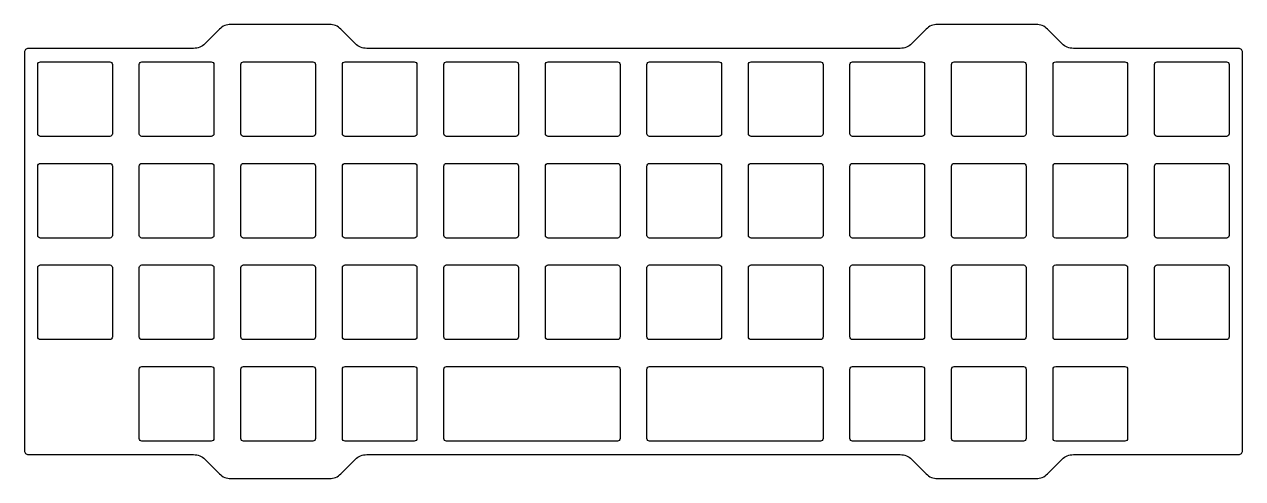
# Model space of a CAD drawing. Header units: millimetres. Extents: x -4 to 225, y 8 to 93.
import ezdxf

# ---------------------------------------------------------------- set-up
doc = ezdxf.new("R2010")
doc.units = ezdxf.units.MM
doc.layers.get('0').update_dxf_attribs({"linetype": 'CONTINUOUS'})

msp = doc.modelspace()

# ---------------------------------------------------------------- linework, layer by layer
for points in [[(60.71, 88.24, -0.198912), (58.59, 89.12), (55.85, 91.86, 0.198912), (53.73, 92.74), (35.21, 92.74, 0.198912), (33.09, 91.86), (30.35, 89.12, -0.198912), (28.23, 88.24), (-2.78, 88.24, 0.414214), (-3.53, 87.49), (-3.53, 12.79, 0.414214), (-2.78, 12.04), (28.23, 12.04, -0.198912), (30.35, 11.16), (33.09, 8.42, 0.198912), (35.21, 7.54), (53.73, 7.54, 0.198912), (55.85, 8.42), (58.59, 11.16, -0.198912), (60.71, 12.04), (160.83, 12.04, -0.198912), (162.95, 11.16), (165.69, 8.42, 0.198912), (167.81, 7.54), (186.33, 7.54, 0.198912), (188.45, 8.42), (191.19, 11.16, -0.198912), (193.31, 12.04), (224.32, 12.04, 0.414214), (225.07, 12.79), (225.07, 87.49, 0.414214), (224.32, 88.24), (193.31, 88.24, -0.198912), (191.19, 89.12), (188.45, 91.86, 0.198912), (186.33, 92.74), (167.81, 92.74, 0.198912), (165.69, 91.86), (162.95, 89.12, -0.198912), (160.83, 88.24)], [(-1.01, 85.22, -0.414214), (-0.51, 85.72), (12.49, 85.72, -0.414214), (12.99, 85.22), (12.99, 72.22, -0.414214), (12.49, 71.72), (-0.51, 71.72, -0.414214), (-1.01, 72.22)], [(32.04, 72.22, -0.414214), (31.54, 71.72), (18.54, 71.72, -0.414214), (18.04, 72.22), (18.04, 85.22, -0.414214), (18.54, 85.72), (31.54, 85.72, -0.414214), (32.04, 85.22)], [(37.59, 71.72, -0.414214), (37.09, 72.22), (37.09, 85.22, -0.414214), (37.59, 85.72), (50.59, 85.72, -0.414214), (51.09, 85.22), (51.09, 72.22, -0.414214), (50.59, 71.72)], [(69.64, 71.72), (56.64, 71.72, -0.414214), (56.14, 72.22), (56.14, 85.22, -0.414214), (56.64, 85.72), (69.64, 85.72, -0.414214), (70.14, 85.22), (70.14, 72.22, -0.414214)], [(75.69, 71.72, -0.414214), (75.19, 72.22), (75.19, 85.22, -0.414214), (75.69, 85.72), (88.69, 85.72, -0.414214), (89.19, 85.22), (89.19, 72.22, -0.414214), (88.69, 71.72)], [(94.74, 71.72, -0.414214), (94.24, 72.22), (94.24, 85.22, -0.414214), (94.74, 85.72), (107.74, 85.72, -0.414214), (108.24, 85.22), (108.24, 72.22, -0.414214), (107.74, 71.72)], [(113.79, 71.72, -0.414214), (113.29, 72.22), (113.29, 85.22, -0.414214), (113.79, 85.72), (126.79, 85.72, -0.414214), (127.29, 85.22), (127.29, 72.22, -0.414214), (126.79, 71.72)], [(145.84, 85.72, -0.414214), (146.34, 85.22), (146.34, 72.22, -0.414214), (145.84, 71.72), (132.84, 71.72, -0.414214), (132.34, 72.22), (132.34, 85.22, -0.414214), (132.84, 85.72)], [(165.39, 72.22, -0.414214), (164.89, 71.72), (151.89, 71.72, -0.414214), (151.39, 72.22), (151.39, 85.22, -0.414214), (151.89, 85.72), (164.89, 85.72, -0.414214), (165.39, 85.22)], [(184.44, 72.22, -0.414214), (183.94, 71.72), (170.94, 71.72, -0.414214), (170.44, 72.22), (170.44, 85.22, -0.414214), (170.94, 85.72), (183.94, 85.72, -0.414214), (184.44, 85.22)], [(203.49, 85.22), (203.49, 72.22, -0.414214), (202.99, 71.72), (189.99, 71.72, -0.414214), (189.49, 72.22), (189.49, 85.22, -0.414214), (189.99, 85.72), (202.99, 85.72, -0.414214)], [(209.04, 71.72, -0.414214), (208.54, 72.22), (208.54, 85.22, -0.414214), (209.04, 85.72), (222.04, 85.72, -0.414214), (222.54, 85.22), (222.54, 72.22, -0.414214), (222.04, 71.72)], [(-1.01, 66.17, -0.414214), (-0.51, 66.67), (12.49, 66.67, -0.414214), (12.99, 66.17), (12.99, 53.17, -0.414214), (12.49, 52.67), (-0.51, 52.67, -0.414214), (-1.01, 53.17)], [(18.54, 66.67), (31.54, 66.67, -0.414214), (32.04, 66.17), (32.04, 53.17, -0.414214), (31.54, 52.67), (18.54, 52.67, -0.414214), (18.04, 53.17), (18.04, 66.17, -0.414214)], [(50.59, 66.67, -0.414214), (51.09, 66.17), (51.09, 53.17, -0.414214), (50.59, 52.67), (37.59, 52.67, -0.414214), (37.09, 53.17), (37.09, 66.17, -0.414214), (37.59, 66.67)], [(69.64, 66.67, -0.414214), (70.14, 66.17), (70.14, 53.17, -0.414214), (69.64, 52.67), (56.64, 52.67, -0.414214), (56.14, 53.17), (56.14, 66.17, -0.414214), (56.64, 66.67)], [(89.19, 53.17, -0.414214), (88.69, 52.67), (75.69, 52.67, -0.414214), (75.19, 53.17), (75.19, 66.17, -0.414214), (75.69, 66.67), (88.69, 66.67, -0.414214), (89.19, 66.17)], [(108.24, 53.17, -0.414214), (107.74, 52.67), (94.74, 52.67, -0.414214), (94.24, 53.17), (94.24, 66.17, -0.414214), (94.74, 66.67), (107.74, 66.67, -0.414214), (108.24, 66.17)], [(127.29, 66.17), (127.29, 53.17, -0.414214), (126.79, 52.67), (113.79, 52.67, -0.414214), (113.29, 53.17), (113.29, 66.17, -0.414214), (113.79, 66.67), (126.79, 66.67, -0.414214)], [(146.34, 53.17, -0.414214), (145.84, 52.67), (132.84, 52.67, -0.414214), (132.34, 53.17), (132.34, 66.17, -0.414214), (132.84, 66.67), (145.84, 66.67, -0.414214), (146.34, 66.17)], [(151.39, 66.17, -0.414214), (151.89, 66.67), (164.89, 66.67, -0.414214), (165.39, 66.17), (165.39, 53.17, -0.414214), (164.89, 52.67), (151.89, 52.67, -0.414214), (151.39, 53.17)], [(170.94, 66.67), (183.94, 66.67, -0.414214), (184.44, 66.17), (184.44, 53.17, -0.414214), (183.94, 52.67), (170.94, 52.67, -0.414214), (170.44, 53.17), (170.44, 66.17, -0.414214)], [(202.99, 66.67, -0.414214), (203.49, 66.17), (203.49, 53.17, -0.414214), (202.99, 52.67), (189.99, 52.67, -0.414214), (189.49, 53.17), (189.49, 66.17, -0.414214), (189.99, 66.67)], [(222.04, 66.67, -0.414214), (222.54, 66.17), (222.54, 53.17, -0.414214), (222.04, 52.67), (209.04, 52.67, -0.414214), (208.54, 53.17), (208.54, 66.17, -0.414214), (209.04, 66.67)], [(12.99, 34.12, -0.414214), (12.49, 33.62), (-0.51, 33.62, -0.414214), (-1.01, 34.12), (-1.01, 47.12, -0.414214), (-0.51, 47.62), (12.49, 47.62, -0.414214), (12.99, 47.12)], [(32.04, 34.12, -0.414214), (31.54, 33.62), (18.54, 33.62, -0.414214), (18.04, 34.12), (18.04, 47.12, -0.414214), (18.54, 47.62), (31.54, 47.62, -0.414214), (32.04, 47.12)], [(51.09, 47.12), (51.09, 34.12, -0.414214), (50.59, 33.62), (37.59, 33.62, -0.414214), (37.09, 34.12), (37.09, 47.12, -0.414214), (37.59, 47.62), (50.59, 47.62, -0.414214)], [(70.14, 34.12, -0.414214), (69.64, 33.62), (56.64, 33.62, -0.414214), (56.14, 34.12), (56.14, 47.12, -0.414214), (56.64, 47.62), (69.64, 47.62, -0.414214), (70.14, 47.12)], [(75.19, 47.12, -0.414214), (75.69, 47.62), (88.69, 47.62, -0.414214), (89.19, 47.12), (89.19, 34.12, -0.414214), (88.69, 33.62), (75.69, 33.62, -0.414214), (75.19, 34.12)], [(94.74, 47.62), (107.74, 47.62, -0.414214), (108.24, 47.12), (108.24, 34.12, -0.414214), (107.74, 33.62), (94.74, 33.62, -0.414214), (94.24, 34.12), (94.24, 47.12, -0.414214)], [(126.79, 47.62, -0.414214), (127.29, 47.12), (127.29, 34.12, -0.414214), (126.79, 33.62), (113.79, 33.62, -0.414214), (113.29, 34.12), (113.29, 47.12, -0.414214), (113.79, 47.62)], [(145.84, 47.62, -0.414214), (146.34, 47.12), (146.34, 34.12, -0.414214), (145.84, 33.62), (132.84, 33.62, -0.414214), (132.34, 34.12), (132.34, 47.12, -0.414214), (132.84, 47.62)], [(165.39, 34.12, -0.414214), (164.89, 33.62), (151.89, 33.62, -0.414214), (151.39, 34.12), (151.39, 47.12, -0.414214), (151.89, 47.62), (164.89, 47.62, -0.414214), (165.39, 47.12)], [(184.44, 34.12, -0.414214), (183.94, 33.62), (170.94, 33.62, -0.414214), (170.44, 34.12), (170.44, 47.12, -0.414214), (170.94, 47.62), (183.94, 47.62, -0.414214), (184.44, 47.12)], [(203.49, 47.12), (203.49, 34.12, -0.414214), (202.99, 33.62), (189.99, 33.62, -0.414214), (189.49, 34.12), (189.49, 47.12, -0.414214), (189.99, 47.62), (202.99, 47.62, -0.414214)], [(222.54, 34.12, -0.414214), (222.04, 33.62), (209.04, 33.62, -0.414214), (208.54, 34.12), (208.54, 47.12, -0.414214), (209.04, 47.62), (222.04, 47.62, -0.414214), (222.54, 47.12)], [(18.04, 28.07, -0.414214), (18.54, 28.57), (31.54, 28.57, -0.414214), (32.04, 28.07), (32.04, 15.07, -0.414214), (31.54, 14.57), (18.54, 14.57, -0.414214), (18.04, 15.07)], [(37.59, 28.57), (50.59, 28.57, -0.414214), (51.09, 28.07), (51.09, 15.07, -0.414214), (50.59, 14.57), (37.59, 14.57, -0.414214), (37.09, 15.07), (37.09, 28.07, -0.414214)], [(69.64, 28.57, -0.414214), (70.14, 28.07), (70.14, 15.07, -0.414214), (69.64, 14.57), (56.64, 14.57, -0.414214), (56.14, 15.07), (56.14, 28.07, -0.414214), (56.64, 28.57), (60.14, 28.57), (66.14, 28.57)], [(104.24, 28.57), (106.66, 28.57), (107.74, 28.57, -0.414214), (108.24, 28.07), (108.24, 15.07, -0.414214), (107.74, 14.57), (107.16, 14.57), (76.28, 14.57), (75.69, 14.57, -0.414214), (75.19, 15.07), (75.19, 28.07, -0.414214), (75.69, 28.57), (76.78, 28.57), (82.78, 28.57), (85.22, 28.57), (88.69, 28.57), (94.74, 28.57), (98.22, 28.57), (98.24, 28.57), (100.66, 28.57)], [(113.29, 15.07), (113.29, 28.07, -0.414214), (113.79, 28.57), (114.88, 28.57), (117.29, 28.57), (120.88, 28.57), (123.29, 28.57), (123.32, 28.57), (126.79, 28.57), (132.84, 28.57), (136.32, 28.57), (138.76, 28.57), (144.76, 28.57), (145.84, 28.57, -0.414214), (146.34, 28.07), (146.34, 15.07, -0.414214), (145.84, 14.57), (145.26, 14.57), (114.38, 14.57), (113.79, 14.57, -0.414214)], [(155.39, 28.57), (161.39, 28.57), (164.89, 28.57, -0.414214), (165.39, 28.07), (165.39, 15.07, -0.414214), (164.89, 14.57), (151.89, 14.57, -0.414214), (151.39, 15.07), (151.39, 28.07, -0.414214), (151.89, 28.57)], [(170.94, 14.57, -0.414214), (170.44, 15.07), (170.44, 28.07, -0.414214), (170.94, 28.57), (183.94, 28.57, -0.414214), (184.44, 28.07), (184.44, 15.07, -0.414214), (183.94, 14.57)], [(189.99, 28.57), (202.99, 28.57, -0.414214), (203.49, 28.07), (203.49, 15.07, -0.414214), (202.99, 14.57), (189.99, 14.57, -0.414214), (189.49, 15.07), (189.49, 28.07, -0.414214)]]:
    msp.add_lwpolyline(points, format="xyb", close=True)

doc.saveas('drawing.dxf')
